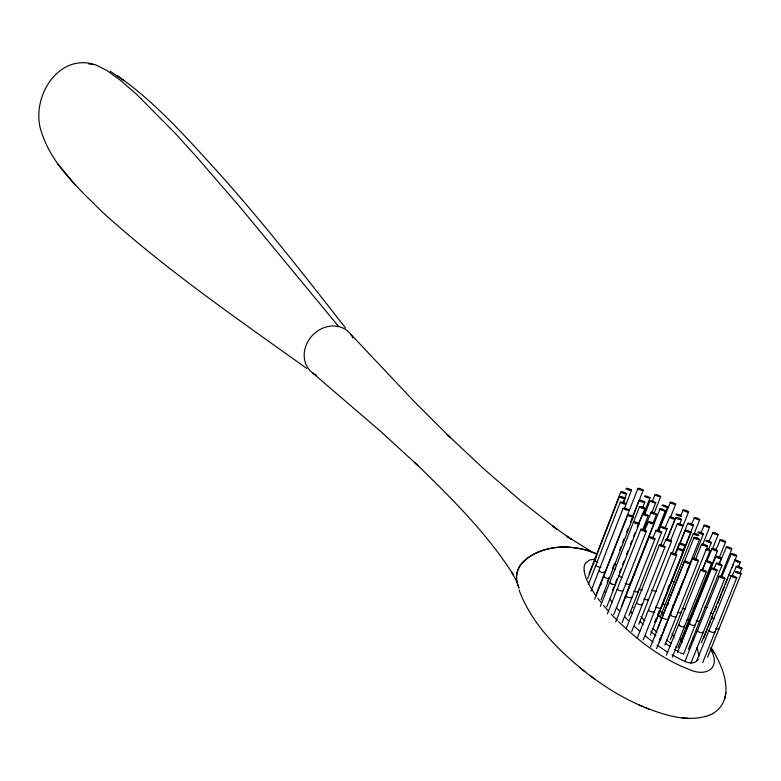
<?xml version="1.0" encoding="UTF-8"?>
<svg xmlns="http://www.w3.org/2000/svg" width="781" height="781" viewBox="0 0 781 781"><rect width="100%" height="100%" fill="white"/><g stroke="black" fill="none" stroke-linecap="round" stroke-linejoin="round"><path stroke-width="1.17" d="M698.946 656.382L697.121 647.449M712.897 713.541C735.995 699.561 723.762 667.072 712.087 649.362M516.397 577.266L516.563 575.099A20.902 16.918 -45.9 0 1 521.679 563.599C540.491 543.42 573.322 543.635 597.055 554.08M738.455 566.684L740.29 562.095L737.83 560.709A4.637 1.132 22.2 0 0 734.872 560.104L701.328 642.851M734.413 560.221L736.825 561.734A4.637 1.132 22.2 0 0 739.792 562.34L740.281 562.164M730.987 553.719L733.379 555.223A4.608 1.113 22.1 0 0 736.327 555.818L736.59 555.271L734.394 554.207A4.618 1.123 22.1 0 0 731.446 553.612L721.937 576.368M726.096 546.905L728.478 548.399A4.579 1.103 22.1 0 0 731.407 548.994L731.67 548.447L729.483 547.403A4.588 1.103 22.1 0 0 726.555 546.798L719.35 563.814M683.443 654.439L717.075 570.179L714.635 568.627A4.725 1.181 22.2 0 0 711.608 568.021L677.537 652.428M719.897 539.856L722.259 541.321A4.549 1.093 22 0 0 725.188 541.926L725.451 541.389L723.274 540.345A4.559 1.093 22 0 0 720.355 539.749L715.874 549.951M711.13 568.138L713.57 569.691A4.715 1.181 22.1 0 0 716.597 570.296L717.114 570.12M677.849 647.898L711.735 562.837L709.265 561.422A4.696 1.171 22.1 0 0 706.249 560.817L702.158 570.003M711.452 542.483L709.05 541.057A4.588 1.113 22 0 0 706.092 540.452L705.809 540.989L707.996 542.034A4.579 1.103 22 0 0 710.944 542.639L711.452 542.483L708.748 549.219M707.527 546.104L705.087 544.65A4.676 1.142 22 0 0 702.07 544.035L701.777 544.582L704.003 545.655A4.666 1.142 22 0 0 707.01 546.27L707.527 546.104L670.352 639.619M705.77 560.934L708.191 562.476A4.686 1.171 22.1 0 0 711.208 563.081L711.725 562.906M702.402 545.294L709.646 527.029L707.274 525.701A4.51 1.074 21.9 0 0 704.374 525.096L700.782 533.111M700.362 569.632L702.802 571.194A4.745 1.201 22.1 0 0 705.858 571.799L706.151 571.214L703.906 570.12A4.745 1.201 22.1 0 0 700.84 569.505L666.33 655.239M703.427 533.901L702.929 534.136A4.549 1.093 21.9 0 1 699.971 533.511L697.814 532.476L698.087 531.939A4.559 1.093 21.9 0 1 701.045 532.564L703.427 533.901L693.499 558.942M698.536 560.416L696.076 558.942A4.706 1.181 22 0 0 693.05 558.327L692.747 558.893L694.973 559.987A4.696 1.171 22 0 0 698.009 560.592L698.536 560.416L664.895 645.106M687.085 570.804L699.551 539.349L697.121 537.972M693.987 534.165L699.796 519.472L697.443 518.154A4.491 1.064 21.8 0 0 694.543 517.549M690.365 563.306L689.838 563.56A4.725 1.191 22 0 1 686.763 562.945L684.517 561.851L684.82 561.266A4.735 1.201 22 0 1 687.895 561.89L690.365 563.306L656.528 648.669M657.221 629.506L694.114 537.348A4.647 1.132 21.9 0 1 697.121 537.972M693.196 533.648L693.704 533.423A4.579 1.103 21.9 0 1 696.672 534.038L698.849 535.083L698.565 535.62A4.569 1.103 21.9 0 1 695.598 534.995L693.196 533.648L660.306 616.805M691.361 524.539L694.534 517.539M693.567 525.125L693.059 525.34A4.52 1.084 21.8 0 1 690.121 524.725L687.963 523.69L688.256 523.172A4.53 1.084 21.8 0 1 691.195 523.787L693.567 525.125L669.873 585.076M691.068 532.232L690.55 532.466A4.608 1.113 21.8 0 1 687.553 531.832L685.367 530.787L685.659 530.25A4.608 1.113 21.8 0 1 688.657 530.875L691.068 532.232L655.64 621.881M683.736 550.654L681.305 549.199A4.676 1.162 21.9 0 0 678.279 548.584L677.967 549.141L680.183 550.215A4.666 1.162 21.9 0 0 683.209 550.83L683.736 550.654L650.378 635.031M685.122 545.158L684.595 545.402A4.647 1.152 21.9 0 1 681.569 544.777L679.363 543.713L679.665 543.156A4.657 1.152 21.9 0 1 682.692 543.781L685.122 545.158L682.038 552.958M680.612 515.724L683.326 509.886A4.471 1.054 21.7 0 1 686.235 510.501L688.354 511.516L688.071 512.014M643.202 639.961L676.746 554.969L674.296 553.563A4.715 1.191 21.9 0 0 671.23 552.948M660.589 608.545L669.405 586.131M679.04 524.959L679.626 525.174A4.579 1.103 21.8 0 0 682.594 525.789L682.906 525.271L680.729 524.227A4.579 1.103 21.8 0 0 677.762 523.602C677.215 528.093 684.761 518.233 678.855 518.037A4.52 1.084 21.7 0 0 675.926 517.422L666.613 539.974M682.828 510.091L685.162 511.399A4.461 1.045 21.7 0 0 688.061 512.014M724.788 698.702L725.91 692.649M637.169 638.223L671.221 552.938M662.962 546.144L666.154 539.154A4.647 1.152 21.8 0 1 669.19 539.778L671.387 540.842L671.074 541.399M666.72 540.247L675.126 518.867L672.753 517.53A4.549 1.093 21.7 0 0 669.795 516.915L664.836 528.386M670.42 517.53L675.702 504.077L673.378 502.779A4.452 1.045 21.6 0 0 670.488 502.163L658.969 530.406M631.722 631.517L665.051 546.778L662.61 545.382A4.686 1.181 21.8 0 0 659.554 544.767L626.147 628.666M667.111 528.766L666.583 528.991A4.588 1.123 21.7 0 1 663.577 528.366L661.4 527.312L661.712 526.784A4.598 1.123 21.7 0 1 664.729 527.409L667.111 528.766L660.453 545.714M667.638 506.928L667.12 507.142A4.471 1.054 21.6 0 1 664.182 506.508L662.063 505.502L662.376 505.004A4.481 1.064 21.6 0 1 665.305 505.629L667.638 506.928L658.344 530.631M657.475 530.807L665.363 510.686L663.01 509.358A4.52 1.074 21.6 0 0 660.072 508.743L626.577 593.15M658.998 545.001L661.439 546.397M628.998 615.457L661.692 532.144L659.301 530.777M654.976 538.822L654.429 539.056A4.657 1.162 21.7 0 1 651.364 538.431L649.167 537.357L649.499 536.811A4.666 1.162 21.7 0 1 652.565 537.445L654.976 538.822L622.154 622.555M652.652 538.255L656.274 530.153A4.618 1.142 21.7 0 1 659.301 530.777M660.687 496.452L660.17 496.657A4.432 1.035 21.5 0 1 657.26 496.023L655.161 495.027L655.474 494.539A4.432 1.035 21.5 0 1 658.383 495.174L660.687 496.452L654.029 513.488M621.383 606.652L653.892 523.602L651.51 522.255A4.588 1.123 21.7 0 0 648.513 521.63L644.452 530.846M653.023 523.163L656.538 514.181L654.175 512.844A4.54 1.093 21.6 0 0 651.208 512.229M655.737 502.613L655.21 502.818A4.471 1.064 21.5 0 1 652.272 502.193L650.153 501.177L650.466 500.68A4.481 1.064 21.5 0 1 653.414 501.304L655.737 502.613L651.764 512.785M613.759 614.569L646.375 531.139L643.974 529.772A4.637 1.152 21.7 0 0 640.928 529.147L607.345 613.973M643.642 530.406L651.198 512.219M647.966 521.845L650.339 523.202A4.579 1.123 21.6 0 0 653.346 523.826L653.873 523.67M637.081 527.351L642.87 513.664A4.559 1.103 21.6 0 1 645.867 514.298L648.015 515.333L647.693 515.85M643.456 514.738L650.046 497.839L647.732 496.54A4.461 1.054 21.5 0 0 644.813 495.925L644.481 496.404L646.59 497.419A4.452 1.054 21.5 0 0 649.509 498.034M638.79 523.992L638.858 523.377L636.788 522.411A4.618 1.142 21.6 0 0 633.762 521.786L633.401 522.313L635.578 523.368A4.608 1.132 21.6 0 0 638.614 523.992L644.969 508.363L642.626 507.035A4.52 1.093 21.5 0 0 639.659 506.42L600.384 606.281M644.803 502.095L644.276 502.3A4.481 1.074 21.5 0 1 641.318 501.666L639.2 500.65L639.532 500.152A4.491 1.074 21.5 0 1 642.49 500.787L644.803 502.095L642.597 507.767M642.333 513.878L644.696 515.226A4.549 1.103 21.6 0 0 647.683 515.841M633.127 516.104L643.212 490.185L640.918 488.906A4.432 1.045 21.4 0 0 638.009 488.281L596.84 592.838M601.009 599.857L633.352 516.749L630.989 515.401M614.256 563.941L616.551 565.288M594.653 599.281L627.953 514.767A4.588 1.123 21.5 0 1 630.989 515.401M630.96 490.409A4.452 1.054 21.4 0 1 628.022 489.775L625.923 488.779L626.264 488.291A4.452 1.054 21.4 0 1 629.213 488.926L631.312 489.931L630.97 490.409M623.062 508.363L623.609 508.148A4.559 1.113 21.5 0 1 626.626 508.782L628.773 509.817L628.422 510.335A4.559 1.113 21.5 0 1 625.405 509.7L623.072 508.431L590.953 591.139M625.21 498.385L624.663 498.59A4.501 1.084 21.4 0 1 621.686 497.956L619.558 496.931L619.909 496.433A4.51 1.084 21.4 0 1 622.896 497.077L625.21 498.385L623.472 502.866M626.616 493.621L626.079 493.826A4.471 1.064 21.4 0 1 623.111 493.192L620.993 492.176L621.344 491.688A4.481 1.064 21.4 0 1 624.312 492.323L626.616 493.621L623.541 501.558M620.29 502.203L620.836 501.998A4.54 1.103 21.4 0 1 623.834 502.632L625.971 503.657L625.62 504.165A4.53 1.093 21.4 0 1 622.623 503.53L620.29 502.203L588.376 584.569M589.177 573.596L620.807 491.952M587.654 578.545L619.362 496.638M624.536 508.187L631.507 490.214M607.208 582.04L608.526 578.653M612.489 568.461L613.817 565.073M619.558 550.312L620.885 546.905M622.652 542.365L623.97 538.958M626.626 532.154L627.953 528.747M630.599 521.933L631.927 518.525M632.805 516.251L638.995 500.357M612.529 590.309L613.846 586.931M615.613 582.411L616.931 579.024M619.567 572.268L620.875 568.9M622.633 564.409L623.941 561.041M626.567 554.305L627.885 550.937M630.511 544.201L631.829 540.833M633.576 536.342L634.894 532.964M606.769 606.866L639.17 523.778M644.647 514.464L649.958 500.953M652.291 501.558L654.956 494.744M642.529 530.221L648.23 515.636M615.711 621.959L648.962 537.113M670.547 540.794L677.244 523.895M638.878 624.273L671.611 541.155M671.982 553.846L688.578 511.809M674.745 554.539L679.158 543.469M675.516 554.451L679.265 544.894M680.153 542.629L687.749 523.387M679.851 543.888L685.142 530.475M654.663 622.232L656.001 618.845M659.125 610.957L657.787 614.335A174.446 62.246 24.3 0 1 661.536 618.728M667.96 588.601L669.278 585.252M650.544 646.795L684.293 561.519M663.586 630.101L664.904 626.762M665.793 624.536L666.671 622.311M668.878 616.756L683.082 580.918M659.398 642.109L692.562 558.444M695.275 560.084L701.602 544.142M708.904 541.663L712.946 532.496A4.54 1.084 21.9 0 1 715.874 533.111L718.266 534.448L712.438 549.092M702.519 569.613L710.193 550.361L707.762 548.916A4.637 1.132 22 0 0 706.336 548.506M706.746 561.09L712.126 548.584M672.324 657.114L706.346 571.682M684.527 633.411L717.524 550.644L715.103 549.199M682.496 639.004L715.894 556.238M713.873 568.812L716.558 563.081A4.686 1.162 22.2 0 1 719.584 563.697L722.005 565.229L688.373 649.402M719.369 557.527L725.637 541.819M719.057 563.95L721.332 558.239L718.881 556.853A4.657 1.142 22.1 0 0 715.904 556.248M684.957 661.243L719.389 576.105A4.754 1.201 22.2 0 1 722.445 576.72L724.895 578.282L690.882 663.264M720.609 577.052L731.865 548.887M703.71 638.302L707.332 629.252M708.24 626.997L710.505 621.344M711.403 619.079L712.76 615.692M714.576 611.162L716.392 606.632M717.749 603.244L721.38 594.185M722.279 591.92L724.553 586.267M725.451 584.003L727.726 578.34M728.624 576.075L729.991 572.688M731.797 568.158L733.613 563.628M734.97 560.231L736.786 555.711M696.798 660.599L731.26 575.597M731.992 576.378L736.493 566.157A4.666 1.152 22.2 0 1 739.48 566.762L741.95 568.168L740.105 572.776M702.695 662.61L736.786 577.706L734.296 576.202A4.725 1.181 22.3 0 0 731.28 575.607M707.615 657.221L741.208 573.605L738.728 572.122A4.696 1.162 22.3 0 0 735.731 571.526L735.468 572.102L737.713 573.195A4.696 1.162 22.3 0 0 740.71 573.791L741.179 573.664M698.292 659.379C691.595 668.36 679.158 657.856 671.992 654.898M736.044 566.284L738.475 567.807A4.666 1.142 22.2 0 0 741.452 568.412L741.911 568.285M730.811 575.734L733.261 577.286A4.725 1.181 22.3 0 0 736.278 577.891L736.747 577.764M718.92 576.241L721.38 577.803A4.745 1.191 22.2 0 0 724.426 578.409L724.895 578.282M716.099 563.208L718.53 564.741A4.676 1.162 22.1 0 0 721.537 565.346L722.005 565.229M715.435 556.365L717.837 557.878A4.647 1.142 22.1 0 0 720.824 558.483L721.293 558.366M711.667 548.701L714.059 550.205A4.608 1.123 22 0 0 717.026 550.81L717.485 550.693M585.516 563.179L589.704 559.948L595.669 559.079M712.506 532.603L714.849 534.058A4.53 1.074 21.9 0 0 717.759 534.663L718.217 534.565M669.415 586.267L668.907 586.463M709.636 527.087L709.158 527.253A4.501 1.064 21.9 0 1 706.239 526.638L703.886 525.379M699.542 539.407L699.044 539.583A4.637 1.123 21.9 0 1 696.027 538.958L693.596 537.582M676.736 555.037L676.209 555.223A4.706 1.181 21.9 0 1 673.134 554.588L670.684 553.182M665.031 546.846L664.504 547.022A4.686 1.171 21.8 0 1 661.439 546.397M681.208 519.424L680.71 519.58A4.52 1.074 21.7 0 1 677.762 518.955L675.419 517.696M675.116 518.926L674.608 519.082A4.549 1.093 21.7 0 1 671.631 518.457L669.278 517.188M661.683 532.203L661.165 532.369A4.608 1.132 21.7 0 1 658.139 531.744L655.737 530.377M675.692 504.135L675.194 504.282A4.442 1.045 21.6 0 1 672.285 503.657L669.981 502.427M665.353 510.745L664.846 510.891A4.51 1.074 21.6 0 1 661.878 510.266L659.554 509.017M646.356 531.207L645.828 531.373A4.637 1.152 21.6 0 1 642.773 530.738L640.371 529.372M656.479 514.288L656.001 514.396A4.53 1.093 21.6 0 1 653.023 513.761L650.671 512.434M644.96 508.421L644.432 508.577A4.52 1.084 21.5 0 1 641.455 507.943L639.131 506.684M633.293 516.866L632.805 516.963M650.026 497.897L649.519 498.044M643.193 490.243L642.685 490.38M682.633 653.258L682.077 653.717L679.841 652.565M710.154 550.42L709.695 550.537A4.627 1.132 22 0 1 706.698 549.922L705.565 549.482M645.106 707.518C665.529 715.425 689.428 723.265 710.856 714.576M634.377 573.635L634.738 574.445M710.73 714.654L713.307 713.317M705.36 716.607L705.878 716.45M615.086 569.105L614.998 569.74M718.5 629.135L719.008 628.851L718.51 628.305M694.553 625.581L694.729 624.849M693.196 613.173L692.688 613.446L693.167 613.983M662.678 617.224L662.356 617.859L664.582 618.972A4.696 1.289 22.3 0 0 667.638 619.548L667.97 618.913M672.763 605.9L673.281 605.626L672.812 605.099M648.796 609.834L648.464 610.459L650.671 611.562A4.676 1.289 22.2 0 0 653.736 612.138L654.078 611.523M636.827 602.61L636.476 603.225L638.673 604.318A4.657 1.279 22.1 0 0 641.728 604.894L642.294 604.631L641.67 603.986M669.747 593.999L669.346 594.497L671.299 595.552M637.745 592.037L638.292 591.773L637.677 591.149M604.055 576.29L603.684 576.866L605.822 577.93A4.559 1.23 21.8 0 0 608.838 578.516L609.414 578.262L608.819 577.657M599.408 570.52L599.047 571.087L601.165 572.151A4.53 1.22 21.7 0 0 604.172 572.737L604.738 572.493L604.152 571.877M596.352 565.18L595.981 565.747L598.1 566.791A4.501 1.201 21.7 0 0 600.901 567.377M596.323 556.316L595.776 556.55L596.342 557.146M681.247 516.329L681.54 515.811L679.411 514.796A4.501 1.074 21.7 0 0 676.483 514.181M676.473 514.171L676.18 514.689L678.318 515.704A4.491 1.064 21.7 0 0 681.237 516.319M682.213 717.837L684.82 718.051M685.669 718.11L687.993 718.305M88.751 63.974L95.477 64.745L107.056 70.573L121.016 80.755L137.153 94.852L175.003 133.121L196.099 156.317L240.538 207.687L338.7 326.575M92.812 63.983C55.627 54.406 29.805 100.915 41.744 132.799C52.122 165.103 78.901 188.611 102.174 211.895C165.884 269.709 236.926 318.511 306.767 368.476M698.536 600.853L696.984 600.189M704.755 606.935L705.048 607.042A4.549 1.201 22.4 0 0 707.176 607.559M611.923 584.081L609.776 583.007L610.137 582.421A4.588 1.25 21.8 0 1 610.342 582.421M680.866 626.323L678.63 625.21L678.943 624.566A4.725 1.298 22.4 0 1 679.138 624.566M671.24 581.084L671.806 581.289A4.452 1.162 22.1 0 0 674.325 581.855M639.014 589.245L639.6 589.46A4.559 1.23 22 0 0 642.412 590.036M633.869 591.129L634.728 591.451A4.588 1.24 22 0 0 637.735 592.027M590.495 675.936C606.788 688.168 624.4 698.819 643.212 706.717M638.731 704.843L649.323 709.275M682.223 608.243L683.346 608.692A4.598 1.24 22.3 0 0 685.259 609.18M643.856 598.939L644.979 599.388A4.618 1.25 22.1 0 0 648.005 599.964L648.562 599.701L647.937 599.066M597.055 554.12L589.47 551.064A102.77 82.112 -44.9 0 0 571.204 547.422C548.643 544.191 505.971 558.034 519.023 588.064L516.71 581.454A25.383 20.531 -46 0 1 516.397 578.33M625.23 583.417L626.577 583.973A4.549 1.22 21.9 0 0 629.574 584.549L630.14 584.305L629.691 583.788M678.943 652.057L674.413 649.353M668.175 604.65L667.365 603.977L667.882 603.635A4.618 1.25 22.2 0 1 668.077 603.635M655.698 606.915L657.475 607.706A4.647 1.259 22.2 0 0 660.511 608.282L661.058 608.008L660.423 607.374M591.012 551.357L566.772 536.147L571.624 539.583L552.528 525.857L556.853 529.167L521.015 501.031L484.142 469.166L447.22 434.597L449.963 437.262L413.657 400.975L350.444 333.907M110.287 71.296L123.915 80.638M667.794 652.35L657.172 645.165M612.636 554.442L612.07 553.924L612.597 553.631A4.403 1.152 21.7 0 1 612.792 553.631M714.176 631.653L714.849 632.317L714.342 632.61A4.696 1.279 22.5 0 1 711.306 632.034L709.07 630.921L709.353 630.287A4.706 1.279 22.6 0 1 709.548 630.287M688.373 619.187L689.027 619.831L688.5 620.114A4.666 1.269 22.4 0 1 686.919 619.948M683.814 625.952L684.468 626.606L683.931 626.899A4.715 1.298 22.4 0 1 680.866 626.323M670.342 646.678L665.227 643.075M693.977 607.979L694.455 608.506L693.938 608.78A4.588 1.22 22.3 0 1 693.108 608.731M651.715 589.88L653.756 590.856A4.549 1.211 22 0 0 656.343 591.422M680.593 612.119L681.071 612.655L680.544 612.929A4.637 1.259 22.3 0 1 677.527 612.353M702.666 632.034L703.154 632.59L702.636 632.883A4.715 1.289 22.5 0 1 699.581 632.307L697.345 631.194L697.628 630.54A4.725 1.298 22.5 0 1 697.823 630.54M615.086 583.895L615.526 584.413L614.969 584.666A4.579 1.24 21.8 0 1 611.923 584.071M631.478 597.094L631.927 597.621L631.37 597.885A4.637 1.269 22 0 1 628.314 597.299L626.128 596.215L626.479 595.61A4.637 1.269 22 0 1 626.684 595.61M117.599 75.855C155.819 102.633 186.796 137.915 218.036 172.181C262.865 222.146 304.2 275.078 345.495 327.971M519.053 589.958C531.422 623.355 557.556 649.724 584.852 671.592M653.082 642.128L645.438 636.076M580.283 668.106L594.937 679.324M661.029 639.912L659.408 638.643M660.941 635.558L661.468 635.988M699.337 620.661L699.161 621.383A4.657 1.259 22.4 0 1 696.144 620.807M655.933 635.841L650.963 631.624M312.42 372.791L381.021 431.727L417.894 465.486L415.15 462.879C450.725 497.468 486.7 532.74 513.381 574.904L511.662 572.17L516.758 581.66M639.776 631.253L634.484 626.469M663.333 603.772L664.543 604.904M643.202 624.507L640.02 621.383M618.581 621.676C638.917 641.055 661.712 658.852 688.149 668.995C706.073 677.937 721.869 668.058 710.368 649.04M664.797 597.826L664.485 598.431A4.579 1.23 22.1 0 1 664.289 598.422M675.965 616.297L675.663 616.931A4.666 1.269 22.3 0 1 672.617 616.346L670.401 615.243L670.713 614.618A4.676 1.279 22.3 0 1 671.123 614.627M617.283 620.397L611.123 614.071M628.344 620.553L624.556 616.668M622.818 590.534L622.467 591.129A4.608 1.259 21.9 0 1 619.411 590.543L617.244 589.46L617.605 588.864A4.618 1.259 21.9 0 1 618.015 588.874M659.701 610.469L662.259 613.202M640.918 616.697L644.315 620.28A152.783 50.238 26 0 0 644.862 620.797M608.819 611.572L603.469 605.421M632.669 613.622L630.609 611.269M619.616 611.298L616.385 607.53M75.327 185.009L57.999 164.147M667.521 619.206L668.477 620.368M601.487 603L597.777 598.207M612.197 602.317L609.756 599.037M596.059 595.854C590.836 588.23 585.525 580.098 584.149 570.774M710.944 647.498L714.39 653.111M605.509 592.691L604.279 590.631M692.483 638.184L693.704 640.293M637.481 488.535L639.766 489.755A4.432 1.035 21.4 0 0 642.675 490.38M680.788 638.799L682.311 642.324M674.023 637.647L673.691 636.915A157.703 56.095 24.5 0 0 671.992 633.586M600.726 583.534L601.145 584.52M694.036 517.754L696.388 519.072A4.481 1.054 21.8 0 0 699.298 519.687M665.617 539.388L668.038 540.774A4.637 1.152 21.8 0 0 671.064 541.389M627.407 514.982L629.769 516.339A4.579 1.123 21.5 0 0 632.795 516.963M618.249 575.636L620.583 577.013A4.52 1.211 21.8 0 0 621.998 577.413M316.403 375.212A27.345 23.703 -46.3 0 1 312.81 334.99A27.345 23.703 -46.3 0 1 352.934 337.861M584.266 570.813A90.986 30.42 25.3 0 1 585.418 563.14M633.098 607.55A168.364 55.06 26.1 0 1 632.464 606.749M626.079 597.748A168.364 55.06 26.1 0 1 625.142 596.206M656.88 632.132A152.783 50.238 26 0 1 653.053 628.715M676.219 646.941A77.934 26.29 25.8 0 1 675.829 646.688M671.611 643.759A77.934 26.29 25.8 0 1 666.642 640.059M676.356 646.775A79.115 27.735 25.1 0 1 676.346 646.971M689.974 623.267A4.696 1.279 22.4 0 0 689.594 623.267L689.281 623.892L691.507 625.005A4.686 1.279 22.4 0 0 694.543 625.571M712.135 548.594A4.618 1.123 22 0 1 715.103 549.199M679.109 594.175A4.52 1.201 22.2 0 1 677.576 593.999M718.491 629.135A4.666 1.259 22.5 0 1 715.796 628.666M714.303 618.767A4.608 1.23 22.5 0 1 714.01 618.669L711.813 617.586L712.087 616.97A4.618 1.23 22.5 0 1 712.477 616.97M713.209 613.563A4.579 1.22 22.4 0 1 710.261 612.997M595.552 560.397A4.481 1.191 21.7 0 0 595.161 560.387L594.78 560.934L596.879 561.978A4.471 1.191 21.6 0 0 597.748 562.232"/></g></svg>
